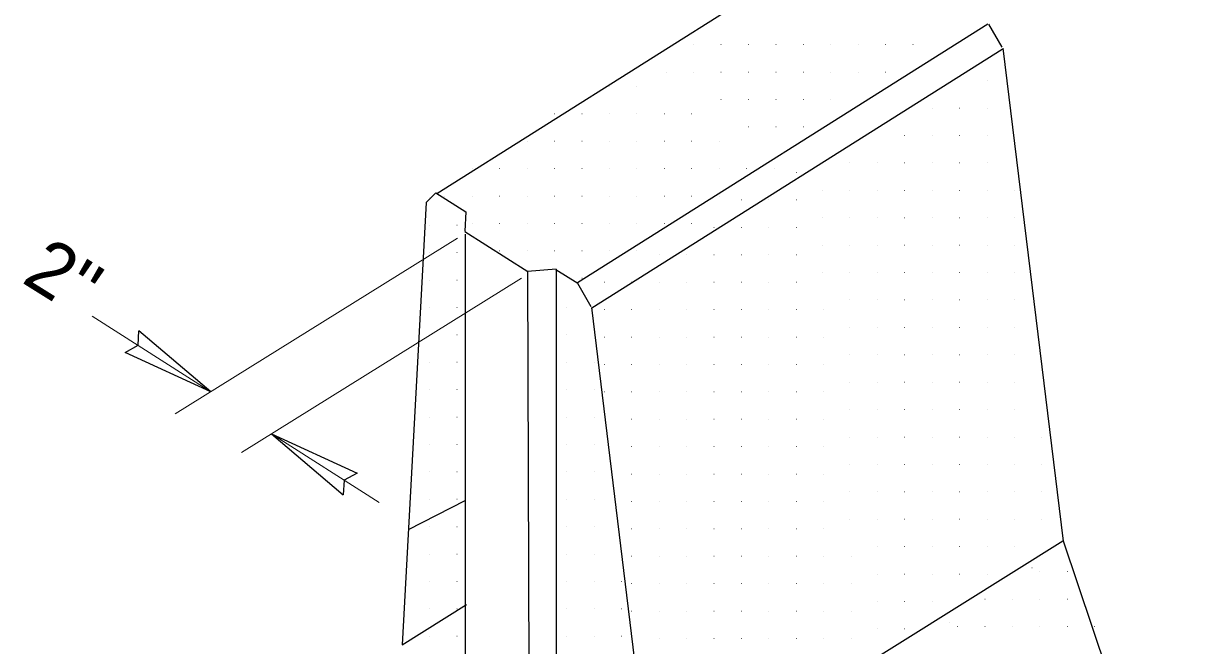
# Model space of a CAD drawing. Extents: x 1377 to 5086, y 253 to 2921.
# Drawn here: x 4277.3 to 4534, y 2152.1 to 2288.3 of the extents above; entities that cross this region are included whole.
import ezdxf

# ---------------------------------------------------------------- set-up
doc = ezdxf.new("R2010")
doc.units = 0
doc.header["$LTSCALE"] = 4.8
doc.linetypes.add('LONG_DASHED', pattern=[7.5, 6, -1.5])
doc.layers.add('1', color=7, linetype='Continuous', lineweight=13)

msp = doc.modelspace()

# ---------------------------------------------------------------- linework, layer by layer
at = {"layer": '1', "lineweight": 25}
for p, q in [((4367.782, 2251.028), (4457.608, 2307.686)), ((4398.562, 2231.538), (4488.388, 2288.197)), ((4491.522, 2283.082), (4488.613, 2288.128)), ((4401.693, 2225.97), (4491.519, 2282.628)), ((4491.679, 2282.871), (4504.878, 2174.893)), ((4365.463, 2249.05), (4360.221, 2152.231)), ((4365.463, 2249.05), (4367.591, 2251.18)), ((4367.591, 2251.18), (4374.173, 2246.983)), ((4374.118, 2247.02), (4373.953, 2242.793)), ((4373.951, 2242.74), (4387.733, 2233.953)), ((4374.013, 2242.102), (4374.025, 2133.141)), ((4393.909, 2234.428), (4387.668, 2233.948)), ((4387.668, 2233.948), (4387.973, 2124.191)), ((4393.868, 2234.425), (4398.616, 2231.398)), ((4393.909, 2234.428), (4393.923, 2124.691)), ((4401.585, 2226.246), (4398.677, 2231.292)), ((4401.611, 2226.034), (4414.734, 2118.669)), ((4318.338, 2207.63), (4302.617, 2220.985)), ((4318.338, 2207.63), (4299.597, 2216.25)), ((4331.597, 2198.419), (4350.338, 2189.799)), ((4331.597, 2198.419), (4347.318, 2185.064)), ((4414.734, 2118.669), (4504.784, 2174.976)), ((4504.852, 2174.99), (4534.037, 2087.918))]:
    msp.add_line(p, q, dxfattribs=at)
at = {"layer": '1'}
for p, q in [((4423.958, 2283.625), (4423.988, 2283.625)), ((4429.958, 2283.625), (4429.988, 2283.625)), ((4435.958, 2283.625), (4435.988, 2283.625)), ((4435.988, 2283.625), (4436.018, 2283.625)), ((4441.988, 2283.625), (4442.018, 2283.625)), ((4447.988, 2283.625), (4448.018, 2283.625)), ((4453.988, 2283.625), (4454.018, 2283.625)), ((4459.988, 2283.625), (4460.018, 2283.625)), ((4465.988, 2283.625), (4466.018, 2283.625)), ((4471.988, 2283.625), (4472.018, 2283.625)), ((4417.958, 2277.625), (4417.988, 2277.625)), ((4423.958, 2277.625), (4423.988, 2277.625)), ((4429.958, 2277.625), (4429.988, 2277.625)), ((4435.958, 2277.625), (4435.988, 2277.625)), ((4435.988, 2277.625), (4436.018, 2277.625)), ((4441.988, 2277.625), (4442.018, 2277.625)), ((4447.988, 2277.625), (4448.018, 2277.625)), ((4453.988, 2277.625), (4454.018, 2277.625)), ((4459.988, 2277.625), (4460.018, 2277.625)), ((4465.988, 2277.625), (4466.018, 2277.625)), ((4405.556, 2274.479), (4405.586, 2274.479)), ((4411.556, 2274.479), (4411.586, 2274.479)), ((4488.186, 2275.713), (4488.216, 2275.713)), ((4429.958, 2271.625), (4429.988, 2271.625)), ((4435.958, 2271.625), (4435.988, 2271.625)), ((4435.988, 2271.625), (4436.018, 2271.625)), ((4441.988, 2271.625), (4442.018, 2271.625)), ((4447.988, 2271.625), (4448.018, 2271.625)), ((4453.988, 2271.625), (4454.018, 2271.625)), ((4476.156, 2269.713), (4476.186, 2269.713)), ((4482.156, 2269.713), (4482.186, 2269.713)), ((4482.186, 2269.713), (4482.216, 2269.713)), ((4488.186, 2269.713), (4488.216, 2269.713)), ((4393.526, 2268.479), (4393.556, 2268.479)), ((4393.556, 2268.479), (4393.586, 2268.479)), ((4399.556, 2268.479), (4399.586, 2268.479)), ((4405.556, 2268.479), (4405.586, 2268.479)), ((4411.556, 2268.479), (4411.586, 2268.479)), ((4417.556, 2268.479), (4417.586, 2268.479)), ((4423.556, 2268.479), (4423.586, 2268.479)), ((4435.958, 2265.625), (4435.988, 2265.625)), ((4435.988, 2265.625), (4436.018, 2265.625)), ((4441.988, 2265.625), (4442.018, 2265.625)), ((4447.988, 2265.625), (4448.018, 2265.625)), ((4387.526, 2262.479), (4387.556, 2262.479)), ((4393.526, 2262.479), (4393.556, 2262.479)), ((4393.556, 2262.479), (4393.586, 2262.479)), ((4399.556, 2262.479), (4399.586, 2262.479)), ((4405.556, 2262.479), (4405.586, 2262.479)), ((4411.556, 2262.479), (4411.586, 2262.479)), ((4417.556, 2262.479), (4417.586, 2262.479)), ((4423.556, 2262.479), (4423.586, 2262.479)), ((4429.556, 2262.479), (4429.586, 2262.479)), ((4470.156, 2263.713), (4470.186, 2263.713)), ((4476.156, 2263.713), (4476.186, 2263.713)), ((4482.156, 2263.713), (4482.186, 2263.713)), ((4482.186, 2263.713), (4482.216, 2263.713)), ((4488.186, 2263.713), (4488.216, 2263.713)), ((4375.526, 2256.479), (4375.556, 2256.479)), ((4381.526, 2256.479), (4381.556, 2256.479)), ((4387.526, 2256.479), (4387.556, 2256.479)), ((4393.526, 2256.479), (4393.556, 2256.479)), ((4393.556, 2256.479), (4393.586, 2256.479)), ((4399.556, 2256.479), (4399.586, 2256.479)), ((4405.556, 2256.479), (4405.586, 2256.479)), ((4411.556, 2256.479), (4411.586, 2256.479)), ((4417.556, 2256.479), (4417.586, 2256.479)), ((4423.556, 2256.479), (4423.586, 2256.479)), ((4429.556, 2256.479), (4429.586, 2256.479)), ((4435.556, 2256.479), (4435.586, 2256.479)), ((4435.586, 2256.479), (4435.616, 2256.479)), ((4441.586, 2256.479), (4441.616, 2256.479)), ((4458.156, 2257.713), (4458.186, 2257.713)), ((4464.156, 2257.713), (4464.186, 2257.713)), ((4470.156, 2257.713), (4470.186, 2257.713)), ((4476.156, 2257.713), (4476.186, 2257.713)), ((4482.156, 2257.713), (4482.186, 2257.713)), ((4482.186, 2257.713), (4482.216, 2257.713)), ((4488.186, 2257.713), (4488.216, 2257.713)), ((4446.448, 2255.611), (4446.478, 2255.611)), ((4452.156, 2251.713), (4452.186, 2251.713)), ((4458.156, 2251.713), (4458.186, 2251.713)), ((4464.156, 2251.713), (4464.186, 2251.713)), ((4470.156, 2251.713), (4470.186, 2251.713)), ((4476.156, 2251.713), (4476.186, 2251.713)), ((4482.156, 2251.713), (4482.186, 2251.713)), ((4482.186, 2251.713), (4482.216, 2251.713)), ((4488.186, 2251.713), (4488.216, 2251.713)), ((4494.186, 2251.713), (4494.216, 2251.713)), ((4366.195, 2250.085), (4366.225, 2250.085)), ((4369.526, 2250.479), (4369.556, 2250.479)), ((4375.526, 2250.479), (4375.556, 2250.479)), ((4381.526, 2250.479), (4381.556, 2250.479)), ((4387.526, 2250.479), (4387.556, 2250.479)), ((4393.526, 2250.479), (4393.556, 2250.479)), ((4393.556, 2250.479), (4393.586, 2250.479)), ((4399.556, 2250.479), (4399.586, 2250.479)), ((4405.556, 2250.479), (4405.586, 2250.479)), ((4411.556, 2250.479), (4411.586, 2250.479)), ((4417.556, 2250.479), (4417.586, 2250.479)), ((4423.556, 2250.479), (4423.586, 2250.479)), ((4429.556, 2250.479), (4429.586, 2250.479)), ((4434.418, 2249.611), (4434.448, 2249.611)), ((4440.418, 2249.611), (4440.448, 2249.611)), ((4440.448, 2249.611), (4440.478, 2249.611)), ((4446.448, 2249.611), (4446.478, 2249.611)), ((4366.195, 2244.085), (4366.225, 2244.085)), ((4372.195, 2244.085), (4372.225, 2244.085)), ((4375.526, 2244.479), (4375.556, 2244.479)), ((4381.526, 2244.479), (4381.556, 2244.479)), ((4387.526, 2244.479), (4387.556, 2244.479)), ((4393.526, 2244.479), (4393.556, 2244.479)), ((4393.556, 2244.479), (4393.586, 2244.479)), ((4399.556, 2244.479), (4399.586, 2244.479)), ((4405.556, 2244.479), (4405.586, 2244.479)), ((4411.556, 2244.479), (4411.586, 2244.479)), ((4417.556, 2244.479), (4417.586, 2244.479)), ((4423.556, 2244.479), (4423.586, 2244.479)), ((4428.418, 2243.611), (4428.448, 2243.611)), ((4434.418, 2243.611), (4434.448, 2243.611)), ((4440.418, 2243.611), (4440.448, 2243.611)), ((4440.448, 2243.611), (4440.478, 2243.611)), ((4446.448, 2243.611), (4446.478, 2243.611)), ((4452.156, 2245.713), (4452.186, 2245.713)), ((4458.156, 2245.713), (4458.186, 2245.713)), ((4464.156, 2245.713), (4464.186, 2245.713)), ((4470.156, 2245.713), (4470.186, 2245.713)), ((4476.156, 2245.713), (4476.186, 2245.713)), ((4482.156, 2245.713), (4482.186, 2245.713)), ((4482.186, 2245.713), (4482.216, 2245.713)), ((4488.186, 2245.713), (4488.216, 2245.713)), ((4494.186, 2245.713), (4494.216, 2245.713)), ((4310.551, 2202.765), (4372.306, 2241.268)), ((4381.526, 2238.479), (4381.556, 2238.479)), ((4387.526, 2238.479), (4387.556, 2238.479)), ((4393.526, 2238.479), (4393.556, 2238.479)), ((4393.556, 2238.479), (4393.586, 2238.479)), ((4399.556, 2238.479), (4399.586, 2238.479)), ((4405.556, 2238.479), (4405.586, 2238.479)), ((4411.556, 2238.479), (4411.586, 2238.479)), ((4452.156, 2239.713), (4452.186, 2239.713)), ((4458.156, 2239.713), (4458.186, 2239.713)), ((4464.156, 2239.713), (4464.186, 2239.713)), ((4470.156, 2239.713), (4470.186, 2239.713)), ((4476.156, 2239.713), (4476.186, 2239.713)), ((4482.156, 2239.713), (4482.186, 2239.713)), ((4482.186, 2239.713), (4482.216, 2239.713)), ((4488.186, 2239.713), (4488.216, 2239.713)), ((4494.186, 2239.713), (4494.216, 2239.713)), ((4366.195, 2238.085), (4366.225, 2238.085)), ((4372.195, 2238.085), (4372.225, 2238.085)), ((4416.418, 2237.611), (4416.448, 2237.611)), ((4422.418, 2237.611), (4422.448, 2237.611)), ((4428.418, 2237.611), (4428.448, 2237.611)), ((4434.418, 2237.611), (4434.448, 2237.611)), ((4440.418, 2237.611), (4440.448, 2237.611)), ((4440.448, 2237.611), (4440.478, 2237.611)), ((4446.448, 2237.611), (4446.478, 2237.611)), ((4452.156, 2233.713), (4452.186, 2233.713)), ((4458.156, 2233.713), (4458.186, 2233.713)), ((4464.156, 2233.713), (4464.186, 2233.713)), ((4470.156, 2233.713), (4470.186, 2233.713)), ((4476.156, 2233.713), (4476.186, 2233.713)), ((4482.156, 2233.713), (4482.186, 2233.713)), ((4482.186, 2233.713), (4482.216, 2233.713)), ((4488.186, 2233.713), (4488.216, 2233.713)), ((4494.186, 2233.713), (4494.216, 2233.713)), ((4325.033, 2194.328), (4386.296, 2232.525)), ((4366.195, 2232.085), (4366.225, 2232.085)), ((4372.195, 2232.085), (4372.225, 2232.085)), ((4399.556, 2232.479), (4399.586, 2232.479)), ((4404.418, 2231.611), (4404.448, 2231.611)), ((4410.418, 2231.611), (4410.448, 2231.611)), ((4416.418, 2231.611), (4416.448, 2231.611)), ((4422.418, 2231.611), (4422.448, 2231.611)), ((4428.418, 2231.611), (4428.448, 2231.611)), ((4434.418, 2231.611), (4434.448, 2231.611)), ((4440.418, 2231.611), (4440.448, 2231.611)), ((4440.448, 2231.611), (4440.478, 2231.611)), ((4446.448, 2231.611), (4446.478, 2231.611)), ((4366.195, 2226.085), (4366.225, 2226.085)), ((4372.195, 2226.085), (4372.225, 2226.085)), ((4396.225, 2226.085), (4396.255, 2226.085)), ((4404.418, 2225.611), (4404.448, 2225.611)), ((4410.418, 2225.611), (4410.448, 2225.611)), ((4416.418, 2225.611), (4416.448, 2225.611)), ((4422.418, 2225.611), (4422.448, 2225.611)), ((4428.418, 2225.611), (4428.448, 2225.611)), ((4434.418, 2225.611), (4434.448, 2225.611)), ((4440.418, 2225.611), (4440.448, 2225.611)), ((4440.448, 2225.611), (4440.478, 2225.611)), ((4446.448, 2225.611), (4446.478, 2225.611)), ((4452.448, 2225.611), (4452.478, 2225.611)), ((4458.156, 2227.713), (4458.186, 2227.713)), ((4464.156, 2227.713), (4464.186, 2227.713)), ((4470.156, 2227.713), (4470.186, 2227.713)), ((4476.156, 2227.713), (4476.186, 2227.713)), ((4482.156, 2227.713), (4482.186, 2227.713)), ((4482.186, 2227.713), (4482.216, 2227.713)), ((4488.186, 2227.713), (4488.216, 2227.713)), ((4494.186, 2227.713), (4494.216, 2227.713)), ((4292.388, 2224.177), (4318.345, 2207.625)), ((4458.156, 2221.713), (4458.186, 2221.713)), ((4464.156, 2221.713), (4464.186, 2221.713)), ((4470.156, 2221.713), (4470.186, 2221.713)), ((4476.156, 2221.713), (4476.186, 2221.713)), ((4482.156, 2221.713), (4482.186, 2221.713)), ((4482.186, 2221.713), (4482.216, 2221.713)), ((4488.186, 2221.713), (4488.216, 2221.713)), ((4494.186, 2221.713), (4494.216, 2221.713)), ((4366.195, 2220.085), (4366.225, 2220.085)), ((4372.195, 2220.085), (4372.225, 2220.085)), ((4396.225, 2220.085), (4396.255, 2220.085)), ((4404.418, 2219.611), (4404.448, 2219.611)), ((4410.418, 2219.611), (4410.448, 2219.611)), ((4416.418, 2219.611), (4416.448, 2219.611)), ((4422.418, 2219.611), (4422.448, 2219.611)), ((4428.418, 2219.611), (4428.448, 2219.611)), ((4434.418, 2219.611), (4434.448, 2219.611)), ((4440.418, 2219.611), (4440.448, 2219.611)), ((4440.448, 2219.611), (4440.478, 2219.611)), ((4446.448, 2219.611), (4446.478, 2219.611)), ((4452.448, 2219.611), (4452.478, 2219.611)), ((4458.156, 2215.713), (4458.186, 2215.713)), ((4464.156, 2215.713), (4464.186, 2215.713)), ((4470.156, 2215.713), (4470.186, 2215.713)), ((4476.156, 2215.713), (4476.186, 2215.713)), ((4482.156, 2215.713), (4482.186, 2215.713)), ((4482.186, 2215.713), (4482.216, 2215.713)), ((4488.186, 2215.713), (4488.216, 2215.713)), ((4494.186, 2215.713), (4494.216, 2215.713)), ((4366.195, 2214.085), (4366.225, 2214.085)), ((4372.195, 2214.085), (4372.225, 2214.085)), ((4396.225, 2214.085), (4396.255, 2214.085)), ((4402.225, 2214.085), (4402.255, 2214.085)), ((4404.418, 2213.611), (4404.448, 2213.611)), ((4410.418, 2213.611), (4410.448, 2213.611)), ((4416.418, 2213.611), (4416.448, 2213.611)), ((4422.418, 2213.611), (4422.448, 2213.611)), ((4428.418, 2213.611), (4428.448, 2213.611)), ((4434.418, 2213.611), (4434.448, 2213.611)), ((4440.418, 2213.611), (4440.448, 2213.611)), ((4440.448, 2213.611), (4440.478, 2213.611)), ((4446.448, 2213.611), (4446.478, 2213.611)), ((4452.448, 2213.611), (4452.478, 2213.611)), ((4366.195, 2208.085), (4366.225, 2208.085)), ((4372.195, 2208.085), (4372.225, 2208.085)), ((4396.225, 2208.085), (4396.255, 2208.085)), ((4402.225, 2208.085), (4402.255, 2208.085)), ((4458.156, 2209.713), (4458.186, 2209.713)), ((4464.156, 2209.713), (4464.186, 2209.713)), ((4470.156, 2209.713), (4470.186, 2209.713)), ((4476.156, 2209.713), (4476.186, 2209.713)), ((4482.156, 2209.713), (4482.186, 2209.713)), ((4482.186, 2209.713), (4482.216, 2209.713)), ((4488.186, 2209.713), (4488.216, 2209.713)), ((4494.186, 2209.713), (4494.216, 2209.713)), ((4404.418, 2207.611), (4404.448, 2207.611)), ((4410.418, 2207.611), (4410.448, 2207.611)), ((4416.418, 2207.611), (4416.448, 2207.611)), ((4422.418, 2207.611), (4422.448, 2207.611)), ((4428.418, 2207.611), (4428.448, 2207.611)), ((4434.418, 2207.611), (4434.448, 2207.611)), ((4440.418, 2207.611), (4440.448, 2207.611)), ((4440.448, 2207.611), (4440.478, 2207.611)), ((4446.448, 2207.611), (4446.478, 2207.611)), ((4452.448, 2207.611), (4452.478, 2207.611)), ((4458.156, 2203.713), (4458.186, 2203.713)), ((4464.156, 2203.713), (4464.186, 2203.713)), ((4470.156, 2203.713), (4470.186, 2203.713)), ((4476.156, 2203.713), (4476.186, 2203.713)), ((4482.156, 2203.713), (4482.186, 2203.713)), ((4482.186, 2203.713), (4482.216, 2203.713)), ((4488.186, 2203.713), (4488.216, 2203.713)), ((4494.186, 2203.713), (4494.216, 2203.713)), ((4366.195, 2202.085), (4366.225, 2202.085)), ((4372.195, 2202.085), (4372.225, 2202.085)), ((4396.225, 2202.085), (4396.255, 2202.085)), ((4402.225, 2202.085), (4402.255, 2202.085)), ((4410.418, 2201.611), (4410.448, 2201.611)), ((4416.418, 2201.611), (4416.448, 2201.611)), ((4422.418, 2201.611), (4422.448, 2201.611)), ((4428.418, 2201.611), (4428.448, 2201.611)), ((4434.418, 2201.611), (4434.448, 2201.611)), ((4440.418, 2201.611), (4440.448, 2201.611)), ((4440.448, 2201.611), (4440.478, 2201.611)), ((4446.448, 2201.611), (4446.478, 2201.611)), ((4452.448, 2201.611), (4452.478, 2201.611)), ((4331.597, 2198.42), (4355.181, 2183.379)), ((4458.156, 2197.713), (4458.186, 2197.713)), ((4464.156, 2197.713), (4464.186, 2197.713)), ((4470.156, 2197.713), (4470.186, 2197.713)), ((4476.156, 2197.713), (4476.186, 2197.713)), ((4482.156, 2197.713), (4482.186, 2197.713)), ((4482.186, 2197.713), (4482.216, 2197.713)), ((4488.186, 2197.713), (4488.216, 2197.713)), ((4494.186, 2197.713), (4494.216, 2197.713)), ((4500.186, 2197.713), (4500.216, 2197.713)), ((4366.195, 2196.085), (4366.225, 2196.085)), ((4372.195, 2196.085), (4372.225, 2196.085)), ((4396.225, 2196.085), (4396.255, 2196.085)), ((4402.225, 2196.085), (4402.255, 2196.085)), ((4410.418, 2195.611), (4410.448, 2195.611)), ((4416.418, 2195.611), (4416.448, 2195.611)), ((4422.418, 2195.611), (4422.448, 2195.611)), ((4428.418, 2195.611), (4428.448, 2195.611)), ((4434.418, 2195.611), (4434.448, 2195.611)), ((4440.418, 2195.611), (4440.448, 2195.611)), ((4440.448, 2195.611), (4440.478, 2195.611)), ((4446.448, 2195.611), (4446.478, 2195.611)), ((4452.448, 2195.611), (4452.478, 2195.611)), ((4366.195, 2190.085), (4366.225, 2190.085)), ((4372.195, 2190.085), (4372.225, 2190.085)), ((4396.225, 2190.085), (4396.255, 2190.085)), ((4402.225, 2190.085), (4402.255, 2190.085)), ((4458.156, 2191.713), (4458.186, 2191.713)), ((4464.156, 2191.713), (4464.186, 2191.713)), ((4470.156, 2191.713), (4470.186, 2191.713)), ((4476.156, 2191.713), (4476.186, 2191.713)), ((4482.156, 2191.713), (4482.186, 2191.713)), ((4482.186, 2191.713), (4482.216, 2191.713)), ((4488.186, 2191.713), (4488.216, 2191.713)), ((4494.186, 2191.713), (4494.216, 2191.713)), ((4500.186, 2191.713), (4500.216, 2191.713)), ((4410.418, 2189.611), (4410.448, 2189.611)), ((4416.418, 2189.611), (4416.448, 2189.611)), ((4422.418, 2189.611), (4422.448, 2189.611)), ((4428.418, 2189.611), (4428.448, 2189.611)), ((4434.418, 2189.611), (4434.448, 2189.611)), ((4440.418, 2189.611), (4440.448, 2189.611)), ((4440.448, 2189.611), (4440.478, 2189.611)), ((4446.448, 2189.611), (4446.478, 2189.611)), ((4452.448, 2189.611), (4452.478, 2189.611)), ((4458.156, 2185.713), (4458.186, 2185.713)), ((4464.156, 2185.713), (4464.186, 2185.713)), ((4470.156, 2185.713), (4470.186, 2185.713)), ((4476.156, 2185.713), (4476.186, 2185.713)), ((4482.156, 2185.713), (4482.186, 2185.713)), ((4482.186, 2185.713), (4482.216, 2185.713)), ((4488.186, 2185.713), (4488.216, 2185.713)), ((4494.186, 2185.713), (4494.216, 2185.713)), ((4500.186, 2185.713), (4500.216, 2185.713)), ((4366.195, 2184.085), (4366.225, 2184.085)), ((4372.195, 2184.085), (4372.225, 2184.085)), ((4396.225, 2184.085), (4396.255, 2184.085)), ((4402.225, 2184.085), (4402.255, 2184.085)), ((4410.418, 2183.611), (4410.448, 2183.611)), ((4416.418, 2183.611), (4416.448, 2183.611)), ((4422.418, 2183.611), (4422.448, 2183.611)), ((4428.418, 2183.611), (4428.448, 2183.611)), ((4434.418, 2183.611), (4434.448, 2183.611)), ((4440.418, 2183.611), (4440.448, 2183.611)), ((4440.448, 2183.611), (4440.478, 2183.611)), ((4446.448, 2183.611), (4446.478, 2183.611)), ((4452.448, 2183.611), (4452.478, 2183.611)), ((4458.156, 2179.713), (4458.186, 2179.713)), ((4464.156, 2179.713), (4464.186, 2179.713)), ((4470.156, 2179.713), (4470.186, 2179.713)), ((4476.156, 2179.713), (4476.186, 2179.713)), ((4482.156, 2179.713), (4482.186, 2179.713)), ((4482.186, 2179.713), (4482.216, 2179.713)), ((4488.186, 2179.713), (4488.216, 2179.713)), ((4494.186, 2179.713), (4494.216, 2179.713)), ((4500.186, 2179.713), (4500.216, 2179.713)), ((4366.195, 2178.085), (4366.225, 2178.085)), ((4372.195, 2178.085), (4372.225, 2178.085)), ((4396.225, 2178.085), (4396.255, 2178.085)), ((4402.225, 2178.085), (4402.255, 2178.085)), ((4410.418, 2177.611), (4410.448, 2177.611)), ((4416.418, 2177.611), (4416.448, 2177.611)), ((4422.418, 2177.611), (4422.448, 2177.611)), ((4428.418, 2177.611), (4428.448, 2177.611)), ((4434.418, 2177.611), (4434.448, 2177.611)), ((4440.418, 2177.611), (4440.448, 2177.611)), ((4440.448, 2177.611), (4440.478, 2177.611)), ((4446.448, 2177.611), (4446.478, 2177.611)), ((4452.448, 2177.611), (4452.478, 2177.611)), ((4366.195, 2172.085), (4366.225, 2172.085)), ((4372.195, 2172.085), (4372.225, 2172.085)), ((4396.225, 2172.085), (4396.255, 2172.085)), ((4402.225, 2172.085), (4402.255, 2172.085)), ((4464.156, 2173.713), (4464.186, 2173.713)), ((4470.156, 2173.713), (4470.186, 2173.713)), ((4476.156, 2173.713), (4476.186, 2173.713)), ((4482.156, 2173.713), (4482.186, 2173.713)), ((4482.186, 2173.713), (4482.216, 2173.713)), ((4488.186, 2173.713), (4488.216, 2173.713)), ((4494.186, 2173.713), (4494.216, 2173.713)), ((4410.418, 2171.611), (4410.448, 2171.611)), ((4416.418, 2171.611), (4416.448, 2171.611)), ((4422.418, 2171.611), (4422.448, 2171.611)), ((4428.418, 2171.611), (4428.448, 2171.611)), ((4434.418, 2171.611), (4434.448, 2171.611)), ((4440.418, 2171.611), (4440.448, 2171.611)), ((4440.448, 2171.611), (4440.478, 2171.611)), ((4446.448, 2171.611), (4446.478, 2171.611)), ((4452.448, 2171.611), (4452.478, 2171.611)), ((4458.448, 2171.611), (4458.478, 2171.611)), ((4464.156, 2167.713), (4464.186, 2167.713)), ((4470.156, 2167.713), (4470.186, 2167.713)), ((4476.156, 2167.713), (4476.186, 2167.713)), ((4482.156, 2167.713), (4482.186, 2167.713)), ((4482.186, 2167.713), (4482.216, 2167.713)), ((4488.186, 2167.713), (4488.216, 2167.713)), ((4498.012, 2169.104), (4498.042, 2169.104)), ((4499.743, 2168.238), (4499.773, 2168.238)), ((4505.743, 2168.238), (4505.773, 2168.238)), ((4366.195, 2166.085), (4366.225, 2166.085)), ((4372.195, 2166.085), (4372.225, 2166.085)), ((4396.225, 2166.085), (4396.255, 2166.085)), ((4402.225, 2166.085), (4402.255, 2166.085)), ((4408.225, 2166.085), (4408.255, 2166.085)), ((4410.418, 2165.611), (4410.448, 2165.611)), ((4416.418, 2165.611), (4416.448, 2165.611)), ((4422.418, 2165.611), (4422.448, 2165.611)), ((4428.418, 2165.611), (4428.448, 2165.611)), ((4434.418, 2165.611), (4434.448, 2165.611)), ((4440.418, 2165.611), (4440.448, 2165.611)), ((4440.448, 2165.611), (4440.478, 2165.611)), ((4446.448, 2165.611), (4446.478, 2165.611)), ((4452.448, 2165.611), (4452.478, 2165.611)), ((4458.448, 2165.611), (4458.478, 2165.611)), ((4464.156, 2161.713), (4464.186, 2161.713)), ((4470.156, 2161.713), (4470.186, 2161.713)), ((4476.156, 2161.713), (4476.186, 2161.713)), ((4487.743, 2162.238), (4487.773, 2162.238)), ((4493.743, 2162.238), (4493.773, 2162.238)), ((4499.743, 2162.238), (4499.773, 2162.238)), ((4505.743, 2162.238), (4505.773, 2162.238)), ((4366.195, 2160.085), (4366.225, 2160.085)), ((4372.195, 2160.085), (4372.225, 2160.085)), ((4396.225, 2160.085), (4396.255, 2160.085)), ((4402.225, 2160.085), (4402.255, 2160.085)), ((4408.225, 2160.085), (4408.255, 2160.085)), ((4410.418, 2159.611), (4410.448, 2159.611)), ((4416.418, 2159.611), (4416.448, 2159.611)), ((4422.418, 2159.611), (4422.448, 2159.611)), ((4428.418, 2159.611), (4428.448, 2159.611)), ((4434.418, 2159.611), (4434.448, 2159.611)), ((4440.418, 2159.611), (4440.448, 2159.611)), ((4440.448, 2159.611), (4440.478, 2159.611)), ((4446.448, 2159.611), (4446.478, 2159.611)), ((4452.448, 2159.611), (4452.478, 2159.611)), ((4458.448, 2159.611), (4458.478, 2159.611)), ((4479.982, 2157.104), (4480.012, 2157.104)), ((4360.195, 2154.085), (4360.225, 2154.085)), ((4366.195, 2154.085), (4366.225, 2154.085)), ((4372.195, 2154.085), (4372.225, 2154.085)), ((4396.225, 2154.085), (4396.255, 2154.085)), ((4402.225, 2154.085), (4402.255, 2154.085)), ((4408.225, 2154.085), (4408.255, 2154.085)), ((4464.156, 2155.713), (4464.186, 2155.713)), ((4470.156, 2155.713), (4470.186, 2155.713)), ((4481.713, 2156.238), (4481.743, 2156.238)), ((4481.743, 2156.238), (4481.773, 2156.238)), ((4487.743, 2156.238), (4487.773, 2156.238)), ((4493.743, 2156.238), (4493.773, 2156.238)), ((4499.743, 2156.238), (4499.773, 2156.238)), ((4505.743, 2156.238), (4505.773, 2156.238)), ((4511.743, 2156.238), (4511.773, 2156.238)), ((4416.418, 2153.611), (4416.448, 2153.611)), ((4422.418, 2153.611), (4422.448, 2153.611)), ((4428.418, 2153.611), (4428.448, 2153.611)), ((4434.418, 2153.611), (4434.448, 2153.611)), ((4440.418, 2153.611), (4440.448, 2153.611)), ((4440.448, 2153.611), (4440.478, 2153.611)), ((4446.448, 2153.611), (4446.478, 2153.611)), ((4452.448, 2153.611), (4452.478, 2153.611)), ((4458.448, 2153.611), (4458.478, 2153.611))]:
    msp.add_line(p, q, dxfattribs=at)
at = {"layer": '1', "linetype": 'LONG_DASHED', "lineweight": 25}
for p, q in [((4361.588, 2177.468), (4374.019, 2183.851)), ((4360.221, 2152.231), (4374.318, 2161.019))]:
    msp.add_line(p, q, dxfattribs=at)
at = {"layer": '1', "lineweight": 25}
for points in [[(4299.597, 2216.25), (4302.455, 2217.792), (4302.617, 2220.985)], [(4350.338, 2189.799), (4347.48, 2188.257), (4347.318, 2185.064)]]:
    msp.add_lwpolyline(points, dxfattribs=at)

# ---------------------------------------------------------------- texts
at = {"layer": '1'}
msp.add_text("2''", height=12, rotation=328, dxfattribs=at).set_placement((4276.653, 2231.725))

doc.saveas('drawing.dxf')
